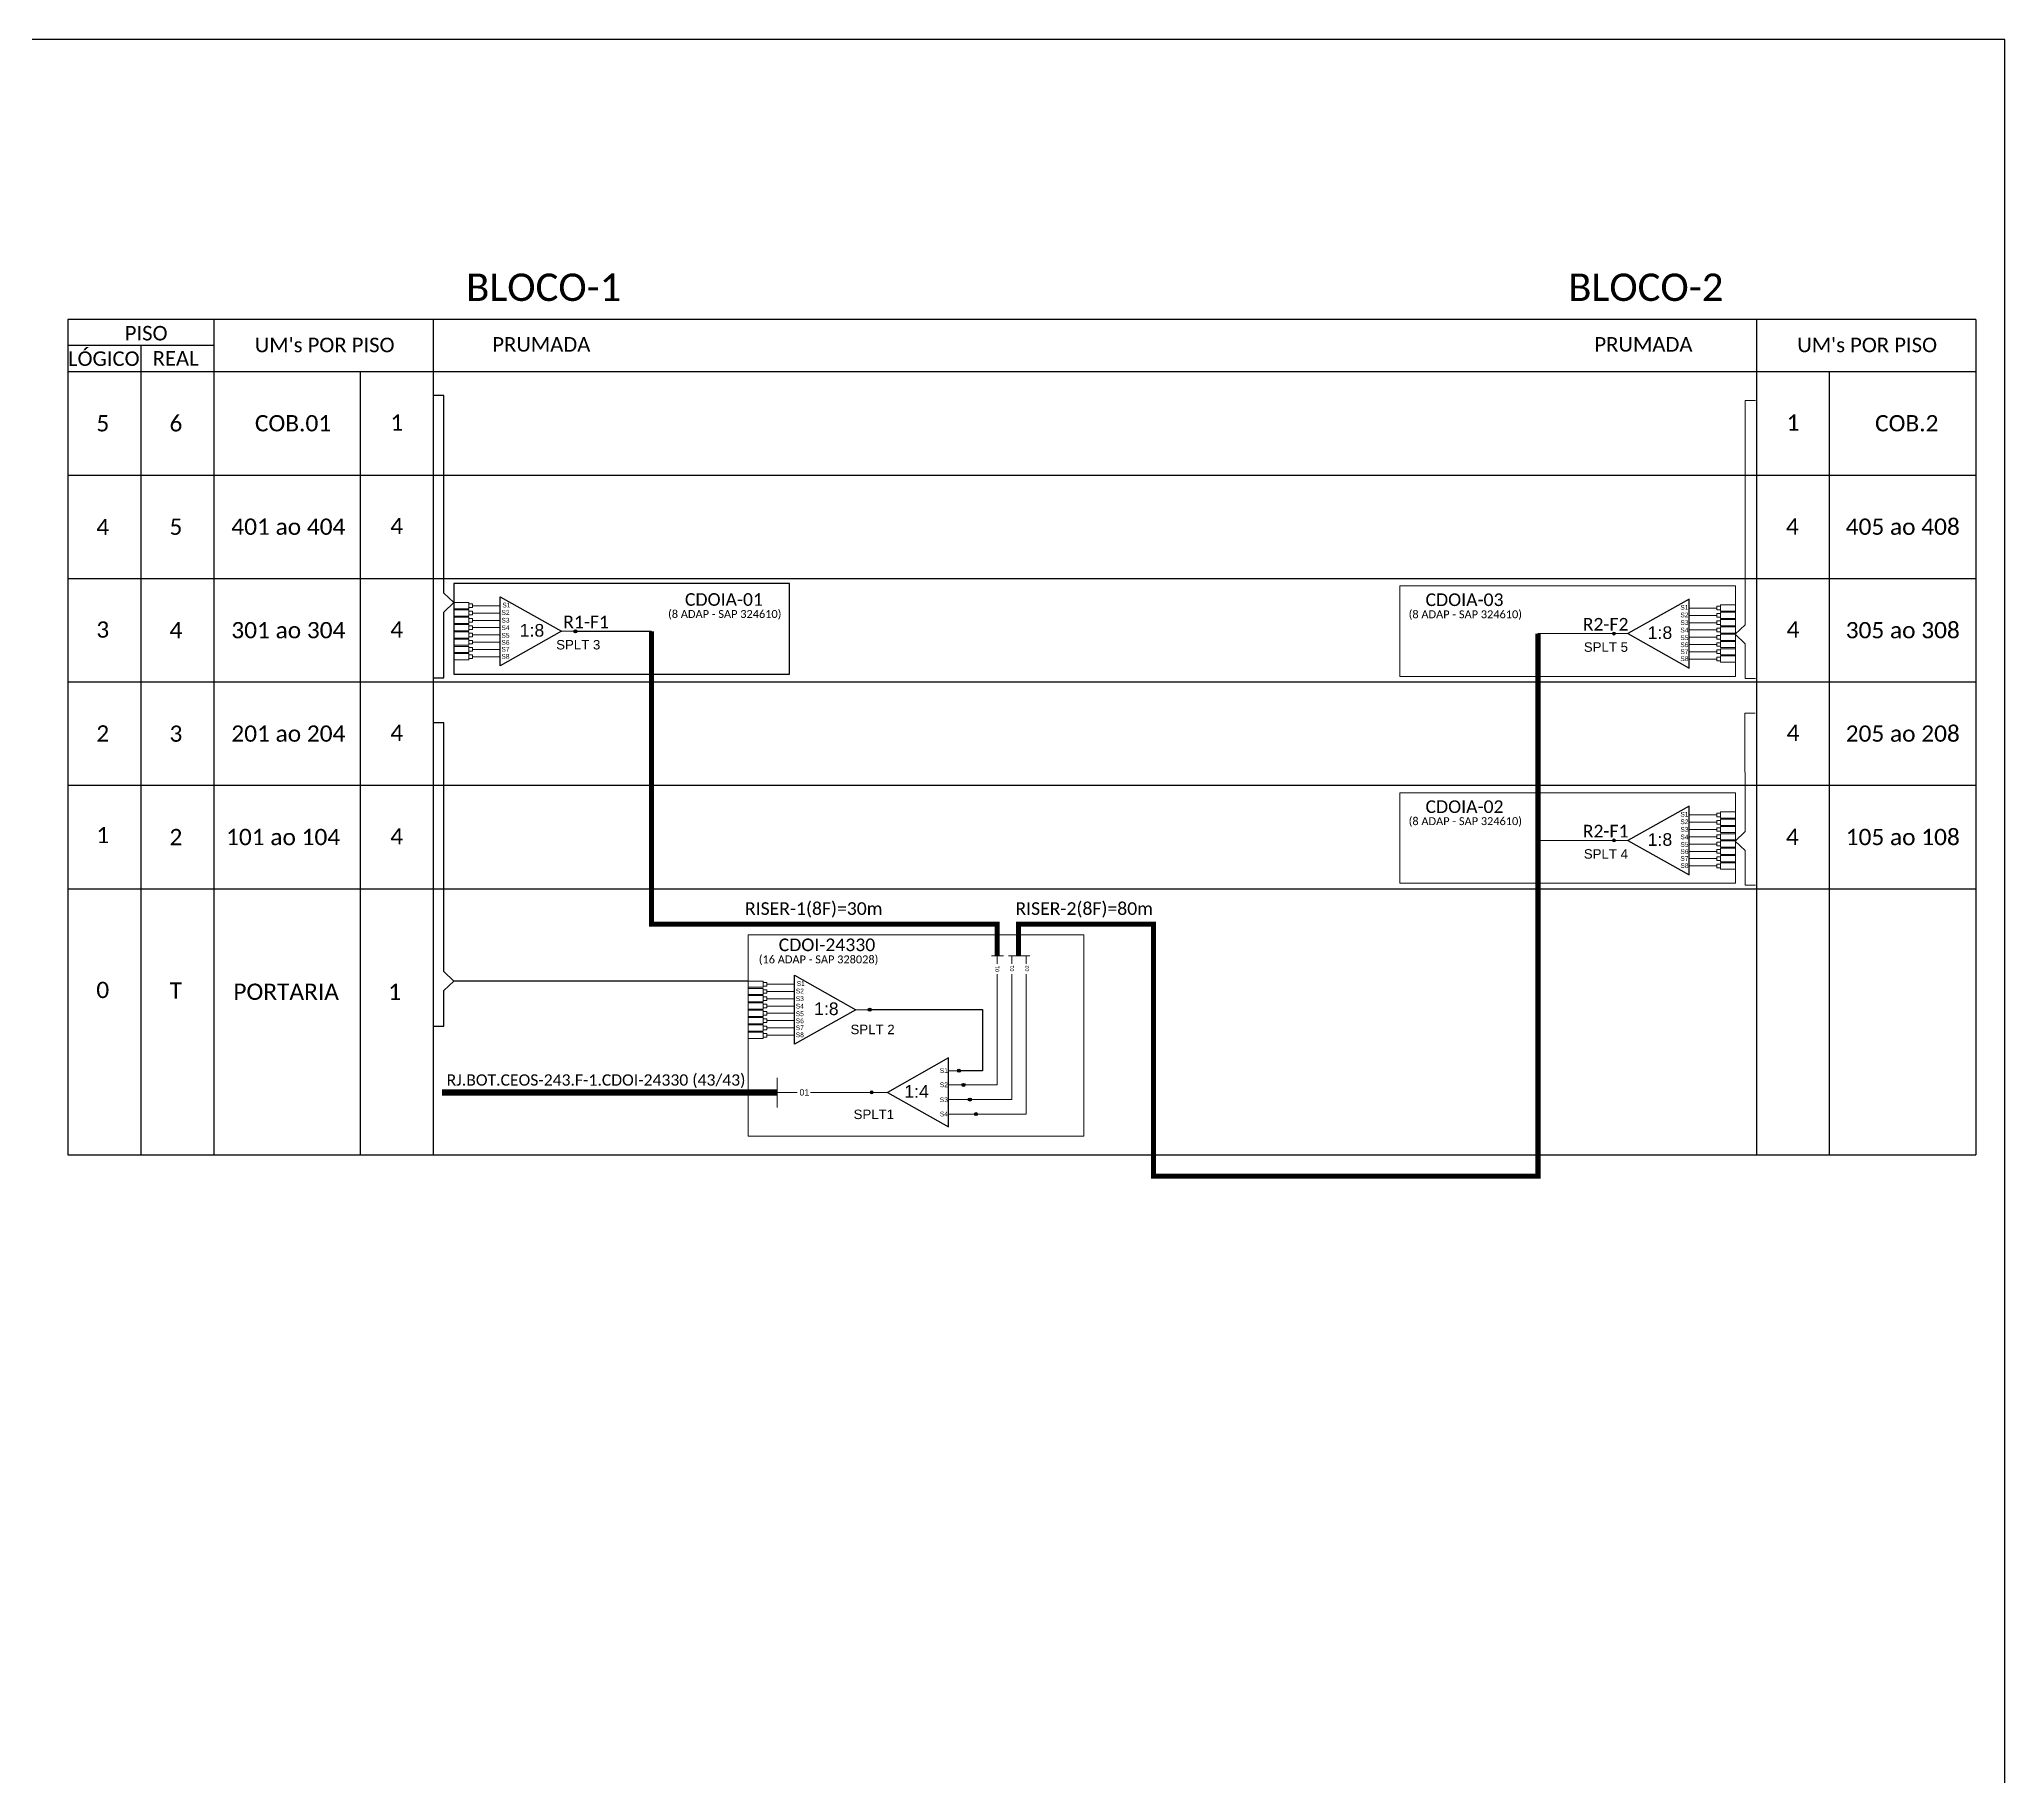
# Model space of a CAD drawing. Header units: metres. Extents: x -1286 to -445, y -500 to 94.
# Drawn here: x -756.2 to -445.1, y -180.6 to 94.2 of the extents above; entities that cross this region are included whole.
import ezdxf
from ezdxf.enums import TextEntityAlignment as Align

# ---------------------------------------------------------------- set-up
doc = ezdxf.new("R2010")
doc.units = ezdxf.units.M
doc.styles.add('ARIAL', font='arial.ttf')
doc.styles.add('WMF-Calibri0', font='calibri.ttf')

# ---------------------------------------------------------------- blocks, each defined once
blk = doc.blocks.new('SPLT_1-8_SC-APC')
at = {"color": 1}
blk.add_lwpolyline([(-7.37, -2.1), (-17.04, -7.55), (-7.37, -13), (-7.37, -2.1)], dxfattribs=at)
at = {"color": 3, "lineweight": 0}
for points in [[(-2.41, -3.02), (-2.41, -4)], [(-2.41, -3.02), (0, -3.02)], [(-2.99, -3.51), (-7.37, -3.51)], [(-7.37, -4.66), (-2.99, -4.66)], [(-7.37, -5.82), (-2.99, -5.82)], [(-2.41, -4), (0, -4)], [(-2.41, -4.17), (-2.41, -5.16)], [(-2.41, -4.17), (0, -4.17)], [(-2.41, -5.16), (0, -5.16)], [(-2.41, -5.32), (-2.41, -6.31)], [(-2.41, -5.32), (0, -5.32)], [(-7.37, -6.97), (-2.99, -6.97)], [(-7.37, -8.12), (-2.99, -8.12)], [(-7.37, -9.28), (-2.99, -9.28)], [(-2.41, -6.31), (0, -6.31)], [(-2.41, -6.48), (-2.41, -7.46)], [(-2.41, -6.48), (0, -6.48)], [(-2.41, -7.46), (0, -7.46)], [(-2.41, -7.63), (-2.41, -8.62)], [(-2.41, -7.63), (0, -7.63)], [(-2.41, -8.62), (0, -8.62)], [(-2.41, -8.78), (-2.41, -9.77)], [(-2.41, -8.78), (0, -8.78)], [(-7.37, -10.43), (-2.99, -10.43)], [(-7.37, -11.58), (-2.99, -11.58)], [(-2.41, -9.77), (0, -9.77)], [(-2.41, -9.94), (-2.41, -10.92)], [(-2.41, -9.94), (0, -9.94)], [(-2.41, -10.92), (0, -10.92)], [(-2.41, -11.09), (-2.41, -12.08)], [(-2.41, -11.09), (0, -11.09)], [(-2.41, -12.08), (0, -12.08)]]:
    blk.add_lwpolyline(points, dxfattribs=at)
for points in [[(-2.99, -3.22), (-2.41, -3.22), (-2.41, -3.8), (-2.99, -3.8)], [(-2.99, -4.38), (-2.41, -4.38), (-2.41, -4.95), (-2.99, -4.95)], [(-2.99, -5.53), (-2.41, -5.53), (-2.41, -6.1), (-2.99, -6.1)], [(-2.99, -6.68), (-2.41, -6.68), (-2.41, -7.26), (-2.99, -7.26)], [(-2.99, -7.84), (-2.41, -7.84), (-2.41, -8.41), (-2.99, -8.41)], [(-2.99, -8.99), (-2.41, -8.99), (-2.41, -9.56), (-2.99, -9.56)], [(-2.99, -10.14), (-2.41, -10.14), (-2.41, -10.72), (-2.99, -10.72)], [(-2.99, -11.3), (-2.41, -11.3), (-2.41, -11.87), (-2.99, -11.87)]]:
    blk.add_lwpolyline(points, close=True, dxfattribs=at)
at = {"color": 1, "lineweight": 0}
blk.add_lwpolyline([(-17.04, -7.55), (-19.26, -7.55)], dxfattribs=at)
at = {"color": 1, "style": 'ARIAL'}
for s, height, p in [('S1', 0.75, (-8.74, -3.78)), ('S2', 0.75, (-8.74, -4.97)), ('S3', 0.75, (-8.74, -6.18)), ('1:8', 2, (-13.91, -8.4)), ('S4', 0.75, (-8.74, -7.36)), ('S5', 0.75, (-8.74, -8.57)), ('S6', 0.75, (-8.74, -9.69)), ('S7', 0.75, (-8.74, -10.78)), ('S8', 0.75, (-8.74, -11.9))]:
    blk.add_text(s, height=height, dxfattribs=at).set_placement(p)
blk = doc.blocks.new('SPLT_1-8_SC-APC_ESQ')
at = {"color": 3, "lineweight": 0}
for points in [[(2.41, -3.02), (0, -3.02)], [(2.41, -3.02), (2.41, -4)], [(2.41, -4), (0, -4)], [(2.41, -4.17), (0, -4.17)], [(2.41, -5.16), (0, -5.16)], [(2.41, -5.32), (0, -5.32)], [(2.41, -4.17), (2.41, -5.16)], [(2.41, -5.32), (2.41, -6.31)], [(2.99, -3.51), (7.37, -3.51)], [(7.37, -4.66), (2.99, -4.66)], [(7.37, -5.82), (2.99, -5.82)], [(2.41, -6.31), (0, -6.31)], [(2.41, -6.48), (0, -6.48)], [(2.41, -7.46), (0, -7.46)], [(2.41, -7.63), (0, -7.63)], [(2.41, -8.62), (0, -8.62)], [(2.41, -8.78), (0, -8.78)], [(2.41, -6.48), (2.41, -7.46)], [(2.41, -7.63), (2.41, -8.62)], [(2.41, -8.78), (2.41, -9.77)], [(7.37, -6.97), (2.99, -6.97)], [(7.37, -8.12), (2.99, -8.12)], [(7.37, -9.28), (2.99, -9.28)], [(2.41, -9.77), (0, -9.77)], [(2.41, -9.94), (0, -9.94)], [(2.41, -10.92), (0, -10.92)], [(2.41, -11.09), (0, -11.09)], [(2.41, -12.08), (0, -12.08)], [(2.41, -9.94), (2.41, -10.92)], [(2.41, -11.09), (2.41, -12.08)], [(7.37, -10.43), (2.99, -10.43)], [(7.37, -11.58), (2.99, -11.58)]]:
    blk.add_lwpolyline(points, dxfattribs=at)
at = {"color": 1}
blk.add_lwpolyline([(7.37, -2.1), (17.04, -7.55), (7.37, -13), (7.37, -2.1)], dxfattribs=at)
at = {"color": 3, "lineweight": 0}
for points in [[(2.99, -3.22), (2.41, -3.22), (2.41, -3.8), (2.99, -3.8)], [(2.99, -4.38), (2.41, -4.38), (2.41, -4.95), (2.99, -4.95)], [(2.99, -5.53), (2.41, -5.53), (2.41, -6.1), (2.99, -6.1)], [(2.99, -6.68), (2.41, -6.68), (2.41, -7.26), (2.99, -7.26)], [(2.99, -7.84), (2.41, -7.84), (2.41, -8.41), (2.99, -8.41)], [(2.99, -8.99), (2.41, -8.99), (2.41, -9.56), (2.99, -9.56)], [(2.99, -10.14), (2.41, -10.14), (2.41, -10.72), (2.99, -10.72)], [(2.99, -11.3), (2.41, -11.3), (2.41, -11.87), (2.99, -11.87)]]:
    blk.add_lwpolyline(points, close=True, dxfattribs=at)
at = {"color": 1, "lineweight": 0}
blk.add_lwpolyline([(17.04, -7.55), (19.26, -7.55)], dxfattribs=at)
at = {"color": 1, "style": 'ARIAL'}
for s, height, p in [('S1', 0.75, (7.7, -3.78)), ('S3', 0.75, (7.55, -6.18)), ('S2', 0.75, (7.56, -4.97)), ('S5', 0.75, (7.55, -8.57)), ('S4', 0.75, (7.55, -7.36)), ('S6', 0.75, (7.55, -9.69)), ('1:8', 2, (10.45, -8.4)), ('S7', 0.75, (7.55, -10.78)), ('S8', 0.75, (7.55, -11.9))]:
    blk.add_text(s, height=height, dxfattribs=at).set_placement(p)

msp = doc.modelspace()

# ---------------------------------------------------------------- hatches: boundary and pattern name
h = msp.add_hatch(color=3)
h.dxf.hatch_style = 1
edge = h.paths.add_edge_path()
edge.add_arc((-671.3, 0.5), 0.242, 0, 360)
at = {"lineweight": 0}
h = msp.add_hatch(color=3, dxfattribs=at)
h.dxf.hatch_style = 1
edge = h.paths.add_edge_path()
edge.add_arc((-506.92, 0.14), 0.242, 0, 360)
h = msp.add_hatch(color=3, dxfattribs=at)
h.dxf.hatch_style = 1
edge = h.paths.add_edge_path()
edge.add_arc((-506.92, -32.61), 0.242, 0, 360)
h = msp.add_hatch(color=3)
h.dxf.hatch_style = 1
edge = h.paths.add_edge_path()
edge.add_arc((-624.71, -59.39), 0.242, 0, 360)
h = msp.add_hatch(color=3)
h.dxf.hatch_style = 1
edge = h.paths.add_edge_path()
edge.add_arc((-610.6, -69.05), 0.242, 0, 360)
h = msp.add_hatch(color=3)
h.dxf.hatch_style = 1
edge = h.paths.add_edge_path()
edge.add_arc((-609.87, -71.31), 0.242, 0, 360)
h = msp.add_hatch(color=3, dxfattribs=at)
h.dxf.hatch_style = 1
edge = h.paths.add_edge_path()
edge.add_arc((-624.4, -72.48), 0.256, 0, 360)
h = msp.add_hatch(color=3)
h.dxf.hatch_style = 1
edge = h.paths.add_edge_path()
edge.add_arc((-608.87, -73.62), 0.242, 0, 360)
h = msp.add_hatch(color=3)
h.dxf.hatch_style = 1
edge = h.paths.add_edge_path()
edge.add_arc((-607.87, -75.92), 0.242, 0, 360)

# ---------------------------------------------------------------- linework, layer by layer
at = {"color": 5}
msp.add_line((-671.3, 0.5), (-659.27, 0.5), dxfattribs=at)
at = {"color": 6, "lineweight": 0}
for p, q in [((-506.92, 0.14), (-518.94, 0.14)), ((-506.92, -32.61), (-518.94, -32.61))]:
    msp.add_line(p, q, dxfattribs=at)
msp.add_lwpolyline([(-1286.07, -499.81), (-445.07, -499.81), (-445.07, 94.19), (-1286.07, 94.19)], close=True)
for points in [[(-751.64, 49.83), (-751.64, 41.6)], [(-728.5, 41.6), (-728.5, 49.83)], [(-693.78, 41.6), (-693.78, 49.83)], [(-484.35, 49.83), (-484.35, 41.6)], [(-449.63, 49.83), (-449.63, 41.6)], [(-740.07, 45.72), (-740.07, 41.6)], [(-751.64, 41.6), (-751.64, -82.37)], [(-751.64, 41.6), (-449.63, 41.6)], [(-740.07, 41.6), (-740.07, -82.37)], [(-728.5, -82.37), (-728.5, 41.6)], [(-705.35, 41.6), (-705.35, -82.37)], [(-693.78, -82.37), (-693.78, 41.6)], [(-484.35, 41.6), (-484.35, -82.37)], [(-472.78, -82.37), (-472.78, 41.6)], [(-449.63, 41.6), (-449.63, -82.37)], [(-751.64, 25.23), (-449.63, 25.23)], [(-751.64, 8.86), (-449.63, 8.86)], [(-751.64, -7.51), (-449.63, -7.51)], [(-751.64, -23.88), (-449.63, -23.88)], [(-751.64, -40.25), (-449.63, -40.25)], [(-751.64, -82.37), (-449.63, -82.37)]]:
    msp.add_lwpolyline(points)
at = {"color": 0}
for points in [[(-449.63, 49.83), (-751.64, 49.83)], [(-728.5, 45.72), (-751.64, 45.72)]]:
    msp.add_lwpolyline(points, dxfattribs=at)
at = {"color": 3}
for points in [[(-693.78, -6.89), (-692.13, -6.89), (-692.13, 3.52), (-690.56, 5.03), (-692.13, 6.54), (-692.13, 37.83), (-693.78, 37.83)], [(-693.76, -62.02), (-692.11, -62.02), (-692.11, -56.37), (-690.54, -54.86), (-692.11, -53.36), (-692.11, -14), (-693.76, -14)], [(-643.97, -54.86), (-690.54, -54.86)], [(-624.71, -59.39), (-606.87, -59.39), (-606.87, -69.05)], [(-606.87, -69.05), (-610.6, -69.05)]]:
    msp.add_lwpolyline(points, dxfattribs=at)
at = {"color": 3, "lineweight": 0}
for points in [[(-484.49, -6.97), (-486.14, -6.97), (-486.14, -1.47), (-487.71, 0.03), (-486.14, 1.54), (-486.14, 37.04), (-484.49, 37.04)], [(-484.49, -39.71), (-486.14, -39.71), (-486.14, -34.22), (-487.71, -32.71), (-486.14, -31.2), (-486.19, -12.48), (-484.54, -12.48)], [(-639.34, -72.48), (-636.18, -72.48)], [(-634.1, -72.48), (-624.4, -72.48)]]:
    msp.add_lwpolyline(points, dxfattribs=at)
at = {"color": 1}
msp.add_lwpolyline([(-637.43, 8.05), (-690.56, 8.05), (-690.56, -6.27), (-637.43, -6.27)], close=True, dxfattribs=at)
at = {"color": 1, "lineweight": 0}
for points in [[(-540.79, 7.68), (-487.66, 7.68), (-487.66, -6.64), (-540.79, -6.64)], [(-540.79, -25.06), (-487.66, -25.06), (-487.66, -39.38), (-540.79, -39.38)], [(-643.97, -47.54), (-590.84, -47.54), (-590.84, -79.39), (-643.97, -79.39)]]:
    msp.add_lwpolyline(points, close=True, dxfattribs=at)
at = {"color": 5, "const_width": 0.8}
msp.add_lwpolyline([(-604.55, -50.87), (-604.55, -45.84), (-659.27, -45.84), (-659.27, 0.5)], dxfattribs=at)
at = {"color": 6, "const_width": 0.8}
msp.add_lwpolyline([(-601.17, -50.87), (-601.17, -45.84), (-579.8, -45.84), (-579.8, -85.76), (-518.94, -85.76), (-518.94, 0.14)], dxfattribs=at)
at = {"color": 5, "lineweight": 0}
for points in [[(-605.46, -50.87), (-603.55, -50.87)], [(-604.56, -50.87), (-604.56, -52.15)], [(-609.64, -71.31), (-604.56, -71.31), (-604.56, -53.76)]]:
    msp.add_lwpolyline(points, dxfattribs=at)
at = {"color": 6, "lineweight": 0}
for points in [[(-602.77, -50.87), (-599.36, -50.87)], [(-602.24, -50.87), (-602.24, -52.15)], [(-599.93, -50.87), (-599.93, -52.15)], [(-608.64, -73.62), (-602.24, -73.62), (-602.24, -53.76)], [(-607.64, -75.92), (-599.93, -75.92), (-599.93, -53.76)]]:
    msp.add_lwpolyline(points, dxfattribs=at)
at = {"color": 1}
msp.add_lwpolyline([(-612.25, -67.03), (-621.92, -72.48), (-612.25, -77.93), (-612.25, -67.03)], dxfattribs=at)
at = {"color": 1, "lineweight": 0}
for points in [[(-639.34, -74.89), (-639.34, -70.17)], [(-621.92, -72.48), (-624.14, -72.48)]]:
    msp.add_lwpolyline(points, dxfattribs=at)
at = {"color": 7, "lineweight": 0}
for points in [[(-612.25, -69.05), (-610.6, -69.05)], [(-612.25, -71.31), (-609.87, -71.31)], [(-612.25, -73.62), (-608.87, -73.62)], [(-612.25, -75.92), (-607.87, -75.92)]]:
    msp.add_lwpolyline(points, dxfattribs=at)
at = {"color": 1, "lineweight": 0, "const_width": 1}
msp.add_lwpolyline([(-692.41, -72.5), (-639.34, -72.48)], dxfattribs=at)
at = {"color": 3}
for centre in [(-671.3, 0.5), (-624.71, -59.39), (-610.6, -69.05), (-609.87, -71.31), (-608.87, -73.62), (-607.87, -75.92)]:
    msp.add_circle(centre, 0.242, dxfattribs=at)
at = {"color": 3, "lineweight": 0}
for centre, radius in [((-506.92, 0.14), 0.242), ((-506.92, -32.61), 0.242), ((-624.4, -72.48), 0.256)]:
    msp.add_circle(centre, radius, dxfattribs=at)

# ---------------------------------------------------------------- block references
for p in [(-690.56, 8.05), (-643.97, -51.85)]:
    msp.add_blockref('SPLT_1-8_SC-APC_ESQ', p)
for p in [(-487.66, 7.68), (-487.66, -25.06)]:
    msp.add_blockref('SPLT_1-8_SC-APC', p, dxfattribs=at)

# ---------------------------------------------------------------- texts
at = {"color": 0, "style": 'WMF-Calibri0'}
for s, height, p in [('BLOCO-1', 4.338, (-688.6, 52.78)), ('BLOCO-2', 4.338, (-514.16, 52.78)), ('     PISO', 2.3, (-746.68, 46.53)), ("UM's POR PISO", 2.3, (-722.05, 44.67)), ('PRUMADA', 2.3, (-684.45, 44.76)), ('PRUMADA', 2.3, (-510, 44.76)), ("UM's POR PISO", 2.3, (-477.9, 44.67)), ('  LÓGICO', 2.3, (-753.23, 42.5)), ('    REAL', 2.3, (-741.46, 42.55))]:
    msp.add_text(s, height=height, dxfattribs=at).set_placement(p)
at = {"color": 7, "linetype": 'Continuous', "style": 'WMF-Calibri0'}
for s, p in [('COB.01', (-722.02, 32.14)), ('COB.2', (-465.58, 32.14)), ('401 ao 404', (-725.76, 15.77)), ('405 ao 408', (-470.23, 15.77)), ('301 ao 304', (-725.76, -0.61)), ('305 ao 308', (-470.23, -0.61)), ('201 ao 204', (-725.76, -16.98)), ('205 ao 208', (-470.23, -16.98)), ('101 ao 104', (-726.59, -33.35)), ('105 ao 108', (-470.23, -33.35)), ('PORTARIA', (-725.43, -57.84))]:
    msp.add_text(s, height=2.575, dxfattribs=at).set_placement(p)
at = {"color": 1}
for s, height, style, p in [('CDOIA-01', 2, 'WMF-Calibri0', (-653.96, 4.53)), ('1:4', 2, 'ARIAL', (-619.23, -73.33)), ('S1', 0.75, 'ARIAL', (-613.62, -69.41)), ('S2', 0.75, 'ARIAL', (-613.62, -71.66)), ('S3', 0.75, 'ARIAL', (-613.62, -74.02)), ('S4', 0.75, 'ARIAL', (-613.62, -76.28))]:
    msp.add_text(s, height=height, dxfattribs=dict(at, style=style)).set_placement(p)
at = {"color": 1, "lineweight": 0, "style": 'WMF-Calibri0'}
for s, p in [('CDOIA-03', (-536.74, 4.49)), ('CDOIA-02', (-536.74, -28.26)), ('CDOI-24330', (-639.12, -50.13))]:
    msp.add_text(s, height=2, dxfattribs=at).set_placement(p)
at = {"color": 1, "style": 'WMF-Calibri0'}
msp.add_text('(8 ADAP - SAP 324610)', height=1.25, dxfattribs=at).set_placement((-647.66, 2.61), align=Align.CENTER)
at = {"color": 1, "lineweight": 0, "style": 'WMF-Calibri0'}
for s, p in [('(8 ADAP - SAP 324610)', (-530.44, 2.56)), ('(8 ADAP - SAP 324610)', (-530.44, -30.18)), ('(16 ADAP - SAP 328028)', (-632.81, -52.06))]:
    msp.add_text(s, height=1.25, dxfattribs=at).set_placement(p, align=Align.CENTER)
at = {"color": 5, "style": 'WMF-Calibri0'}
msp.add_text('R1-F1', height=2, dxfattribs=at).set_placement((-673.23, 0.98))
at = {"color": 6, "lineweight": 0, "style": 'WMF-Calibri0'}
for s, p in [('R2-F2', (-511.85, 0.61)), ('R2-F1', (-511.85, -32.13)), ('RISER-2(8F)=80m', (-601.65, -44.39))]:
    msp.add_text(s, height=2, dxfattribs=at).set_placement(p)
at = {"color": 7, "style": 'ARIAL', "text_generation_flag": 6}
for s, p in [('SPLT 3', (-674.34, -2.38)), ('SPLT 5', (-511.68, -2.75)), ('SPLT 4', (-511.68, -35.49)), ('SPLT 2', (-627.75, -63.27))]:
    msp.add_text(s, height=1.5, rotation=180, dxfattribs=at).set_placement(p)
at = {"color": 5, "lineweight": 0, "style": 'WMF-Calibri0'}
msp.add_text('RISER-1(8F)=30m', height=2, dxfattribs=at).set_placement((-644.46, -44.39))
at = {"lineweight": 0, "style": 'ARIAL'}
for s, p in [('01', (-604.53, -52.93)), ('01', (-602.21, -52.86)), ('02', (-599.79, -52.86))]:
    msp.add_text(s, height=0.617, rotation=90, dxfattribs=at).set_placement(p, align=Align.MIDDLE_CENTER)
at = {"color": 1, "lineweight": 0, "style": 'WMF-Calibri0'}
msp.add_text('RJ.BOT.CEOS-243.F-1.CDOI-24330 (43/43)', height=1.7898, dxfattribs=at).set_placement((-668.03, -70.52, 3.73), align=Align.MIDDLE_CENTER)
at = {"lineweight": 0, "style": 'ARIAL'}
msp.add_text('01', height=1, dxfattribs=at).set_placement((-635.05, -72.48), align=Align.MIDDLE_CENTER)
at = {"color": 7, "style": 'ARIAL'}
msp.add_text('SPLT1', height=1.5, dxfattribs=at).set_placement((-627.26, -76.71))
at = {"color": 7, "linetype": 'Continuous', "style": 'WMF-Calibri0', "flags": 4}
for tag, p in [('5', (-746.1, 33.42)), ('6', (-734.53, 33.42)), ('1', (-699.57, 33.53)), ('1', (-478.57, 33.53)), ('4', (-746.1, 17)), ('5', (-734.53, 17.05)), ('4', (-699.57, 17.16)), ('4', (-478.67, 17.08)), ('3', (-746.11, 0.77)), ('4', (-734.53, 0.67)), ('4', (-699.57, 0.79)), ('4', (-478.57, 0.79)), ('2', (-746.11, -15.67)), ('3', (-734.53, -15.7)), ('4', (-699.57, -15.58)), ('4', (-478.57, -15.58)), ('1', (-746.11, -31.75)), ('2', (-734.53, -32.07)), ('4', (-699.57, -31.96)), ('4', (-478.67, -32.04)), ('0', (-746.11, -56.27)), ('T', (-734.53, -56.36)), ('1', (-699.9, -56.55))]:
    msp.add_attdef(tag, text='XX', height=2.575, dxfattribs=at).set_placement(p, align=Align.MIDDLE_CENTER)

doc.saveas('drawing.dxf')
